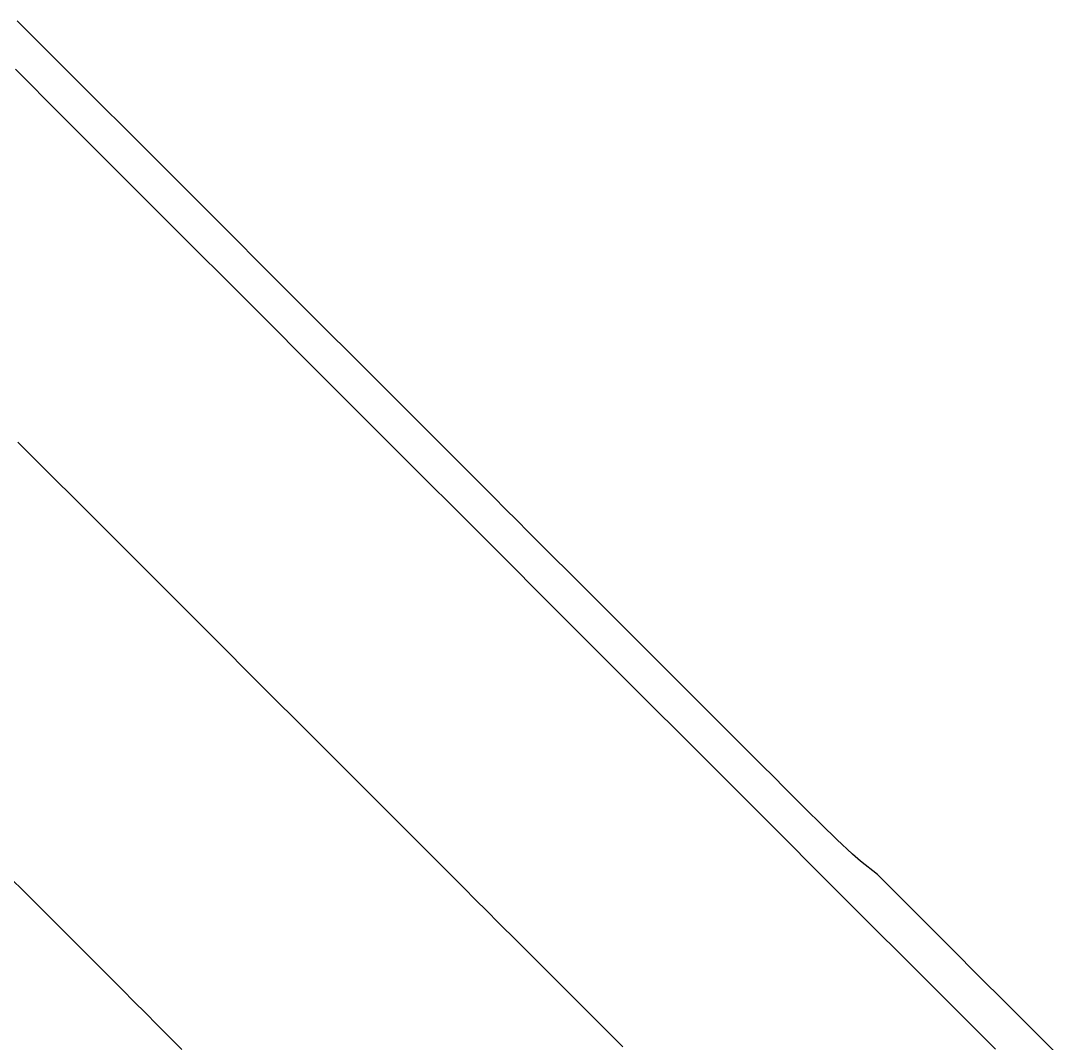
# Model space of a CAD drawing. Extents: x 432 to 1361, y 92 to 1023.
# Drawn here: x 1098 to 1260.3, y 502.9 to 662.5 of the extents above; entities that cross this region are included whole.
import ezdxf

# ---------------------------------------------------------------- set-up
doc = ezdxf.new("R2010")
doc.units = 0

msp = doc.modelspace()

# ---------------------------------------------------------------- linework, layer by layer
at = {"layer": '1', "color": 252}
for points in [[(1260.34, 500.539, -457.773), (1257.95, 502.928, -458.349), (1256.76, 504.124, -458.637), (1254.37, 506.514, -459.212), (1251.98, 508.903, -459.79), (1250.78, 510.098, -460.077), (1248.39, 512.487, -460.654), (1246, 514.878, -461.23), (1244.81, 516.072, -461.518), (1242.42, 518.463, -462.094), (1240.03, 520.853, -462.67), (1238.83, 522.048, -462.957), (1236.44, 524.438, -463.534), (1234.05, 526.828, -464.11), (1232.86, 528.023, -464.399), (1231.66, 529.218, -464.687), (1229.04, 531.276, -465.674), (1227.79, 532.385, -466.066), (1225.33, 534.683, -466.755), (1222.91, 537.035, -467.379), (1220.51, 539.411, -467.975), (1218.12, 541.793, -468.56), (1216.92, 542.986, -468.85), (1215.73, 544.18, -469.139), (1213.34, 546.569, -469.717), (1210.95, 548.958, -470.294), (1209.75, 550.152, -470.582), (1207.36, 552.543, -471.158), (1204.97, 554.933, -471.736), (1203.78, 556.127, -472.023), (1201.39, 558.518, -472.599), (1199, 560.908, -473.176), (1197.8, 562.102, -473.463), (1195.41, 564.494, -474.039), (1193.02, 566.883, -474.616), (1191.83, 568.077, -474.903), (1189.44, 570.468, -475.48), (1187.05, 572.857, -476.056), (1185.85, 574.052, -476.344), (1183.47, 576.442, -476.92), (1181.07, 578.832, -477.496), (1179.88, 580.027, -477.784), (1177.49, 582.418, -478.359), (1175.1, 584.806, -478.936), (1173.9, 586.002, -479.222), (1171.52, 588.393, -479.8), (1169.13, 590.781, -480.376), (1167.93, 591.977, -480.664), (1166.74, 593.173, -480.953), (1164.35, 595.562, -481.528), (1161.96, 597.951, -482.104), (1160.76, 599.147, -482.392), (1158.37, 601.536, -482.969), (1155.98, 603.927, -483.545), (1154.79, 605.122, -483.833), (1152.4, 607.511, -484.409), (1150.01, 609.901, -484.985), (1148.81, 611.097, -485.273), (1146.42, 613.487, -485.85), (1144.03, 615.876, -486.426), (1142.84, 617.072, -486.713), (1140.45, 619.462, -487.289), (1138.06, 621.851, -487.866), (1136.86, 623.046, -488.155), (1134.47, 625.437, -488.73), (1132.08, 627.828, -489.305), (1130.89, 629.022, -489.594), (1128.5, 631.411, -490.169), (1126.11, 633.802, -490.746), (1124.91, 634.996, -491.035), (1123.72, 636.191, -491.323), (1121.33, 638.582, -491.898), (1118.94, 640.971, -492.476), (1117.75, 642.166, -492.762), (1115.35, 644.556, -493.337), (1112.97, 646.947, -493.915), (1111.77, 648.141, -494.203), (1109.38, 650.531, -494.78), (1106.99, 652.921, -495.356), (1105.8, 654.117, -495.644), (1103.41, 656.507, -496.221), (1101.02, 658.896, -496.795), (1099.82, 660.092, -497.083), (1097.43, 662.481, -497.66)], [(1097.12, 654.911, -536.361), (1099.52, 652.521, -535.783), (1101.9, 650.13, -535.208), (1103.1, 648.936, -534.92), (1105.49, 646.547, -534.344), (1107.88, 644.156, -533.768), (1109.07, 642.962, -533.48), (1111.46, 640.571, -532.904), (1113.85, 638.182, -532.328), (1115.05, 636.988, -532.04), (1117.44, 634.597, -531.464), (1119.83, 632.207, -530.888), (1121.02, 631.013, -530.599), (1122.22, 629.818, -530.311), (1124.61, 627.428, -529.736), (1127, 625.038, -529.159), (1128.19, 623.842, -528.871), (1130.58, 621.451, -528.293), (1132.97, 619.062, -527.719), (1134.17, 617.867, -527.43), (1136.56, 615.477, -526.854), (1138.95, 613.087, -526.278), (1140.14, 611.891, -525.989), (1142.53, 609.501, -525.415), (1144.92, 607.112, -524.838), (1146.12, 605.916, -524.549), (1148.5, 603.526, -523.973), (1150.9, 601.138, -523.397), (1152.09, 599.941, -523.109), (1154.48, 597.552, -522.533), (1156.87, 595.162, -521.957), (1158.06, 593.966, -521.669), (1160.45, 591.576, -521.093), (1162.85, 589.187, -520.516), (1164.04, 587.992, -520.229), (1166.43, 585.601, -519.653), (1168.82, 583.212, -519.078), (1170.01, 582.017, -518.788), (1171.21, 580.822, -518.5), (1173.6, 578.432, -517.924), (1175.99, 576.041, -517.349), (1177.18, 574.846, -517.06), (1179.57, 572.457, -516.484), (1181.96, 570.068, -515.909), (1183.16, 568.873, -515.62), (1185.55, 566.482, -515.043), (1187.94, 564.092, -514.468), (1189.13, 562.897, -514.18), (1191.52, 560.508, -513.604), (1193.91, 558.119, -513.026), (1195.11, 556.923, -512.74), (1197.49, 554.532, -512.164), (1199.89, 552.142, -511.586), (1201.08, 550.947, -511.299), (1203.47, 548.558, -510.724), (1205.86, 546.168, -510.147), (1207.06, 544.973, -509.859), (1209.44, 542.583, -509.282), (1211.84, 540.193, -508.706), (1213.03, 538.997, -508.417), (1215.42, 536.608, -507.842), (1217.81, 534.218, -507.267), (1219.01, 533.024, -506.978), (1220.2, 531.828, -506.69), (1222.59, 529.438, -506.114), (1224.98, 527.048, -505.538), (1226.17, 525.852, -505.25), (1228.56, 523.463, -504.674), (1230.95, 521.072, -504.097), (1232.15, 519.878, -503.809), (1234.54, 517.488, -503.233), (1236.93, 515.098, -502.658), (1238.12, 513.903, -502.369), (1240.51, 511.512, -501.792), (1242.9, 509.123, -501.216), (1244.1, 507.928, -500.929), (1246.49, 505.537, -500.352), (1248.88, 503.147, -499.777), (1250.07, 501.953, -499.488)], [(1191.92, 502.313, -584.878), (1189.53, 504.706, -585.451), (1187.15, 507.098, -586.027), (1185.95, 508.292, -586.313), (1183.56, 510.684, -586.889), (1181.17, 513.073, -587.464), (1179.98, 514.268, -587.753), (1177.59, 516.657, -588.329), (1175.2, 519.048, -588.905), (1172.81, 521.44, -589.482), (1170.42, 523.828, -590.057), (1169.22, 525.023, -590.345), (1166.83, 527.413, -590.921), (1164.44, 529.803, -591.497), (1162.05, 532.193, -592.074), (1160.86, 533.388, -592.362), (1158.47, 535.777, -592.937), (1156.08, 538.167, -593.515), (1154.88, 539.363, -593.803), (1152.49, 541.753, -594.379), (1150.1, 544.142, -594.954), (1148.91, 545.339, -595.242), (1146.52, 547.727, -595.818), (1144.13, 550.118, -596.394), (1142.94, 551.313, -596.684), (1140.55, 553.703, -597.258), (1138.16, 556.092, -597.834), (1136.96, 557.287, -598.123), (1134.57, 559.678, -598.699), (1132.18, 562.067, -599.276), (1130.99, 563.262, -599.563), (1128.6, 565.652, -600.14), (1126.21, 568.043, -600.716), (1123.82, 570.433, -601.291), (1121.43, 572.823, -601.868), (1120.23, 574.018, -602.156), (1117.84, 576.406, -602.731), (1115.45, 578.798, -603.308), (1113.06, 581.187, -603.884), (1111.87, 582.382, -604.172), (1109.48, 584.772, -604.749), (1107.09, 587.161, -605.324), (1105.89, 588.357, -605.614), (1103.5, 590.748, -606.189), (1101.11, 593.137, -606.765), (1099.92, 594.332, -607.052), (1097.53, 596.722, -607.63)], [(1096.84, 528.203, -662.886), (1098.03, 527.009, -662.598), (1099.23, 525.814, -662.31), (1101.61, 523.423, -661.734), (1104, 521.033, -661.156), (1105.2, 519.838, -660.868), (1107.59, 517.448, -660.293), (1109.98, 515.058, -659.717), (1111.17, 513.864, -659.429), (1113.57, 511.473, -658.853), (1115.95, 509.083, -658.277), (1117.15, 507.888, -657.99), (1119.54, 505.498, -657.411), (1121.93, 503.107, -656.837), (1123.12, 501.913, -656.548)]]:
    msp.add_polyline3d(points, dxfattribs=at)

doc.saveas('drawing.dxf')
